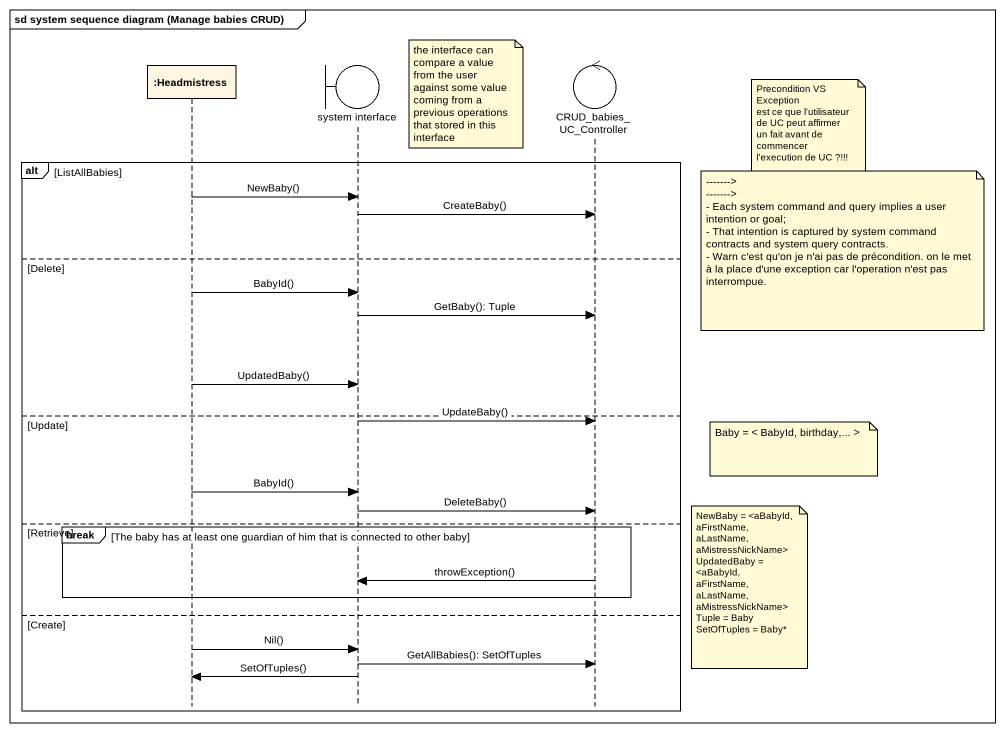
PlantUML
@startuml
mainframe sd system sequence diagram (Manage babies CRUD)
hide footbox
participant ":Headmistress" as Headmistress
boundary "system interface" as system_interface
control CRUD_babies_UC_Controller

note right of system_interface : the interface can compare a value from the user against some value coming from a previous operations that stored in this interface
note right of CRUD_babies_UC_Controller
  Precondition VS Exception
  est ce que l'utilisateur de UC peut affirmer un fait avant de commencer l'execution de UC ?!!!
end note
alt ListAllBabies
  Headmistress -> system_interface : NewBaby()
  system_interface -> CRUD_babies_UC_Controller : CreateBaby()
  note right of CRUD_babies_UC_Controller
    ~--~--~--->
    ~--~--~--->
    - Each system command and query implies a user intention or goal;
    - That intention is captured by system command contracts and system query contracts.
    - Warn c'est qu'on je n'ai pas de précondition. on le met à la place d'une exception car l'operation n'est pas interrompue.
  end note
else Delete
  Headmistress -> system_interface : BabyId()
  system_interface -> CRUD_babies_UC_Controller : GetBaby(): Tuple
  Headmistress -> system_interface : UpdatedBaby()
else Update
  system_interface -> CRUD_babies_UC_Controller : UpdateBaby()
  note right of CRUD_babies_UC_Controller : Baby = < BabyId, birthday,... >
  Headmistress -> system_interface : BabyId()
  system_interface -> CRUD_babies_UC_Controller : DeleteBaby()
else Retrieve
  break The baby has at least one guardian of him that is connected to other baby
    CRUD_babies_UC_Controller -> system_interface : throwException()
    note right of CRUD_babies_UC_Controller
      NewBaby = <aBabyId, aFirstName, aLastName, aMistressNickName>
      UpdatedBaby = <aBabyId, aFirstName, aLastName, aMistressNickName>
      Tuple = Baby
      SetOfTuples = Baby*
    end note
  end
else Create
  Headmistress -> system_interface : Nil()
  system_interface -> CRUD_babies_UC_Controller : GetAllBabies(): SetOfTuples
  system_interface -> Headmistress : SetOfTuples()
end
@enduml
